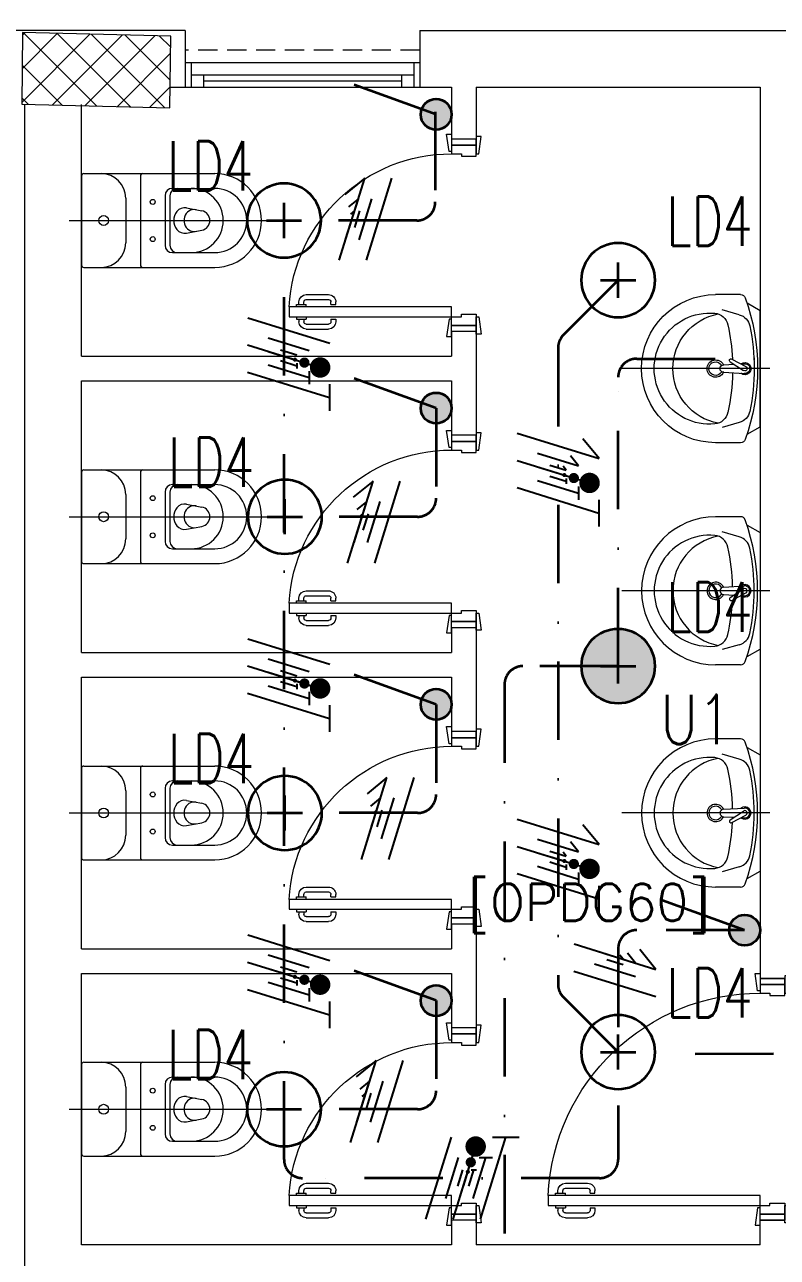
# Model space of a CAD drawing. Header units: inches. Extents: x -12418 to 183584, y -29325 to 19878.
# Drawn here: x 5228 to 8278, y 3833 to 8826 of the extents above; entities that cross this region are included whole.
import ezdxf
from ezdxf.enums import TextEntityAlignment as Align

# ---------------------------------------------------------------- set-up
doc = ezdxf.new("R2010")
doc.units = ezdxf.units.IN
doc.header["$LTSCALE"] = 25
doc.header["$MEASUREMENT"] = 0
doc.linetypes.add('00-Ground Floor$0$HIDDEN2', pattern=[0.1875, 0.125, -0.0625])
doc.linetypes.add('DASHDOT', pattern=[25.4, 12.7, -6.35, 0, -6.35])
doc.layers.get('0').update_dxf_attribs({"color": 8})
for name, color, linetype, lineweight in [('00-Ground Floor$0$72_EGR_BASE_TEXT', 252, 'Continuous', 5), ('00-Ground Floor$0$Aluminum', 251, 'Continuous', 5), ('00-Ground Floor$0$C-HYDR-CTCH', 251, 'Continuous', 5), ('00-Ground Floor$0$Hatch', 254, 'Continuous', 5), ('00-Ground Floor$0$Proj', 251, 'Continuous', 5), ('00-Ground Floor$0$SANIT', 250, 'Continuous', 5), ('00-Ground Floor$0$Walls', 251, 'Continuous', 5), ('00-Ground Floor$0$Wooden Joinery', 251, 'Continuous', 5), ('E-LITE-CIRC', 6, 'Continuous', 25), ('E-LITE-CIRC-NUMB', 6, 'Continuous', 25), ('E-LITE-CLNG @ 100', 150, 'Continuous', 35), ('E-LITE-CLNG-CNDT', 6, 'DASHDOT', 35), ('E-LITE-CTRL', 6, 'Continuous', 25), ('E-LITE-IDEN', 6, 'Continuous', 25), ('E-LITE-SWCH @ 100', 3, 'Continuous', 35), ('E-POWR-WIRE', 6, 'Continuous', 25), ('E-POWR-WIRE @ 100', 6, 'Continuous', 25), ('E-POWR-WIRE @ 20', 6, 'Continuous', 25), ('E-POWR-WIRE @ 50', 6, 'Continuous', 25)]:
    doc.layers.add(name, color=color, linetype=linetype, lineweight=lineweight)
doc.styles.add('00-Ground Floor$0$SIMPLEX', font='SIMPLEX.shx', dxfattribs={"height": 150})
doc.styles.add('DC_Simplex', font='SIMPLEX.shx', dxfattribs={"width": 0.7})

# ---------------------------------------------------------------- blocks, each defined once
blk = doc.blocks.new('00-Ground Floor$0$A$C72370EFE')
at = {"layer": '00-Ground Floor$0$Wooden Joinery'}
for p, q in [((-0.01, -0.04), (-0.02, -0.04)), ((-0.01, -0.03), (-0.01, -0.07)), ((0, -0.03), (-0.01, -0.03)), ((0.04, -0.03), (0.05, -0.03)), ((0.05, -0.03), (0.05, -0.07)), ((0.05, -0.04), (0.06, -0.04)), ((-0.05, -0.07), (-0.05, -0.16)), ((-0.03, -0.07), (-0.03, -0.16)), ((-0.01, -0.06), (-0.02, -0.06)), ((0, -0.07), (-0.01, -0.07)), ((0.04, -0.07), (0.05, -0.07)), ((0.05, -0.06), (0.06, -0.06)), ((0.07, -0.07), (0.07, -0.16)), ((0.09, -0.07), (0.09, -0.16)), ((-0.01, -0.17), (-0.02, -0.17)), ((-0.01, -0.19), (-0.02, -0.19)), ((-0.01, -0.17), (-0.01, -0.19)), ((0.05, -0.17), (0.06, -0.17)), ((0.05, -0.17), (0.05, -0.19)), ((0.05, -0.19), (0.06, -0.19))]:
    blk.add_line(p, q, dxfattribs=at)
for centre, radius, start, end in [((-0.02, -0.07), 0.03, 90, 180), ((0.06, -0.07), 0.03, 0, 90), ((-0.02, -0.07), 0.01, 90, 180), ((0.06, -0.07), 0.01, 0, 90), ((-0.02, -0.16), 0.03, 180, 270), ((-0.02, -0.16), 0.01, 180, 270), ((0.06, -0.16), 0.01, 270, 0), ((0.06, -0.16), 0.03, 270, 0)]:
    blk.add_arc(centre, radius, start, end, dxfattribs=at)
blk = doc.blocks.new('00-Ground Floor$0$A$C5DAD61B4')
at = {"layer": '00-Ground Floor$0$Wooden Joinery'}
for points in [[(80, 959.1), (80, 969.1), (10, 979.1), (10, 959.1)], [(940, 959.1), (940, 969.1), (1010, 979.1), (1010, 959.1)], [(70, 859.1), (70, 849.1), (0, 839.1), (0, 859.1)], [(120, 859.1), (120, 0), (80, 0), (80, 859.1)], [(950, 859.1), (950, 849.1), (1020, 839.1), (1020, 859.1)]]:
    blk.add_lwpolyline(points, close=True, dxfattribs=at)
for points in [[(45, 859.1), (45, 959.1), (20, 959.1), (20, 859.1), (45, 859.1)], [(45, 859.1), (80, 859.1), (80, 899.1), (90, 899.1), (90, 959.1), (45, 959.1), (45, 859.1)], [(975, 859.1), (940, 859.1), (940, 899.1), (930, 899.1), (930, 959.1), (975, 959.1), (975, 859.1)], [(975, 859.1), (975, 959.1), (1000, 959.1), (1000, 859.1), (975, 859.1)]]:
    blk.add_lwpolyline(points, dxfattribs=at)
blk.add_arc((80, 859.1), 860, 272.666, 0, dxfattribs=at)
at = {"layer": '00-Ground Floor$0$Wooden Joinery', "xscale": 999.9999999998854, "yscale": 999.9999999998854, "zscale": 999.9999999998854, "rotation": 180}
blk.add_blockref('00-Ground Floor$0$A$C72370EFE', (120, 0), dxfattribs=at)
blk = doc.blocks.new('00-Ground Floor$0$A$C268A7CF0')
at = {"layer": '00-Ground Floor$0$Wooden Joinery'}
for points in [[(80, 758.8), (80, 768.8), (10, 778.8), (10, 758.8)], [(740, 758.8), (740, 768.8), (810, 778.8), (810, 758.8)], [(70, 658.8), (70, 648.8), (0, 638.8), (0, 658.8)], [(120, 658.8), (120, 0), (80, 0), (80, 658.8)], [(750, 658.8), (750, 648.8), (820, 638.8), (820, 658.8)]]:
    blk.add_lwpolyline(points, close=True, dxfattribs=at)
for points in [[(45, 658.8), (45, 758.8), (20, 758.8), (20, 658.8), (45, 658.8)], [(45, 658.8), (80, 658.8), (80, 698.8), (90, 698.8), (90, 758.8), (45, 758.8), (45, 658.8)], [(775, 658.8), (740, 658.8), (740, 698.8), (730, 698.8), (730, 758.8), (775, 758.8), (775, 658.8)], [(775, 658.8), (775, 758.8), (800, 758.8), (800, 658.8), (775, 658.8)]]:
    blk.add_lwpolyline(points, dxfattribs=at)
blk.add_arc((80, 658.8), 660, 273.4748, 0, dxfattribs=at)
at = {"layer": '00-Ground Floor$0$Wooden Joinery', "xscale": 999.9999999998854, "yscale": 999.9999999998854, "zscale": 999.9999999998854, "rotation": 180}
blk.add_blockref('00-Ground Floor$0$A$C72370EFE', (120, 0), dxfattribs=at)
blk = doc.blocks.new('00-Ground Floor$0$WC manta')
at = {"layer": '00-Ground Floor$0$SANIT'}
for p, q in [((-0.13, 0.18), (-0.13, -0.18)), ((-0.12, 0.19), (0.41, 0.19)), ((0.109, 0.18), (0.109, -0.18)), ((0.209, 0.1), (0.209, -0.1)), ((0.229, 0.1), (0.229, -0.1)), ((0.239, 0.13), (0.41, 0.13)), ((0.05, 0.09), (0.05, -0.09)), ((0.2955, 0.051), (0.3581, 0.0393)), ((-0.18, 0), (0.65, 0)), ((0.2955, -0.051), (0.3581, -0.0393)), ((0.239, -0.13), (0.41, -0.13)), ((-0.12, -0.19), (0.41, -0.19))]:
    blk.add_line(p, q, dxfattribs=at)
for centre, radius in [((0.159, 0.0752), 0.01), ((-0.04, 0), 0.02), ((0.159, -0.0753), 0.01)]:
    blk.add_circle(centre, radius, dxfattribs=at)
for centre, radius, start, end in [((-0.12, 0.18), 0.01, 90, 180), ((-0.05, 0.09), 0.1, 0, 90), ((0.119, 0.18), 0.01, 90, 180), ((0.41, 0), 0.19, 270, 90), ((0.239, 0.1), 0.03, 90, 180), ((0.259, 0.1), 0.03, 90, 180), ((0.3147, 0), 0.13, 270, 90), ((0.41, 0), 0.13, 270, 90), ((0.2882, 0.0117), 0.04, 79.4289, 141.525), ((0.3029, 0), 0.0588, 141.525, 218.475), ((0.3454, 0), 0.0588, 166.4176, 193.5824), ((0.3271, 0.0044), 0.04, 79.4289, 166.4176), ((0.3507, 0), 0.04, 280.5711, 79.4289), ((0.2882, -0.0117), 0.04, 218.475, 280.5711), ((0.3271, -0.0044), 0.04, 193.5824, 280.5711), ((-0.05, -0.09), 0.1, 270, 0), ((0.239, -0.1), 0.03, 180, 270), ((0.259, -0.1), 0.03, 180, 270), ((-0.12, -0.18), 0.01, 180, 270), ((0.119, -0.18), 0.01, 180, 270)]:
    blk.add_arc(centre, radius, start, end, dxfattribs=at)
blk = doc.blocks.new('00-Ground Floor$0$lav-manta 60')
at = {"layer": '00-Ground Floor$0$SANIT'}
for p, q in [((-0.2658, -0.0529), (-0.2358, 0)), ((-0.2358, 0), (0.2358, 0)), ((0, 0.04), (0, -0.56)), ((0.2658, -0.0529), (0.2358, 0)), ((-0.3, -0.0789), (-0.3, -0.18)), ((-0.2185, -0.0841), (-0.2383, -0.1537)), ((-0.015, -0.1473), (-0.0199, -0.064)), ((0.0274, -0.121), (-0.0078, -0.0673)), ((0.0389, -0.1142), (0.0087, -0.0575)), ((0.0191, -0.077), (0.0199, -0.064)), ((0.2185, -0.0841), (0.2383, -0.1537)), ((0.3, -0.0789), (0.3, -0.18)), ((0.015, -0.1473), (0.0174, -0.1057))]:
    blk.add_line(p, q, dxfattribs=at)
for centre, radius, start, end in [((0, -0.8557), 0.8457, 70.1771, 109.8229), ((-0.1608, -0.1006), 0.06, 101.8086, 164.0794), ((0, -0.8696), 0.8457, 78.1914, 101.8086), ((0, -0.0617), 0.025, 320.7474, 220.368), ((0, -0.0617), 0.02, 353.2671, 186.682), ((0.1608, -0.1006), 0.06, 15.9206, 78.1914), ((-0.28, -0.0789), 0.02, 109.8229, 180), ((0, -0.0617), 0.00966, 25.4127, 215.9577), ((0.28, -0.0789), 0.02, 0, 70.1771), ((-0.1645, -0.189), 0.06, 102.0883, 174.8142), ((0, -0.9572), 0.8457, 91.1572, 102.0883), ((0, -0.18), 0.035, 115.3106, 64.6894), ((0, -0.1473), 0.015, 180, 0), ((0, -0.9572), 0.8457, 88.5486, 88.844), ((0.0332, -0.1176), 0.00666, 210.6852, 30.6852), ((0, -0.9572), 0.8457, 77.9117, 87.4274), ((0.1645, -0.189), 0.06, 5.1858, 77.9117), ((0, -0.18), 0.3, 180, 0), ((0, -0.2039), 0.2252, 174.8142, 5.1858), ((0, -0.1282), 0.2252, 190.6097, 349.3903), ((0, -0.18), 0.0275, 117.1496, 62.8504)]:
    blk.add_arc(centre, radius, start, end, dxfattribs=at)
blk = doc.blocks.new('00-Ground Floor')
at = {"layer": '00-Ground Floor$0$Hatch'}
h = blk.add_hatch(dxfattribs=at)
h.set_pattern_fill('ANSI37', color=256, scale=30)
h.set_pattern_definition([(45, (-1981.42, -13099.68), (-67.35192, 67.35192), []), (135, (-1981.42, -13099.68), (-67.35192, -67.35192), [])])
h.paths.add_polyline_path([(48971.2, 8818.2), (48367.3, 8810.1), (48371.2, 8521.7), (48975.1, 8529.8)])
h.paths.add_polyline_path([(41810.5, 8810.5), (41227, 8805), (41207, 8513.7), (41790.5, 8519.1)])
h.paths.add_polyline_path([(27433.5, 8803.1), (26834.4, 8799), (26828.7, 8506), (27427.8, 8510)])
h.paths.add_polyline_path([(34618.7, 8805.3), (34017.5, 8797.8), (34009.3, 8512.1), (34610.5, 8519.6)])
h.paths.add_polyline_path([(20214.3, 8812.4), (19607.8, 8790.5), (19622.4, 8498), (20228.8, 8519.8)])
h.paths.add_polyline_path([(13477.7, 8802), (12255.7, 8825.9), (12249.3, 8529.8), (13471.3, 8505.8)])
h.paths.add_polyline_path([(13491.8, 1601.9), (12276.8, 1586.2), (12263.3, 1293.7), (13478.3, 1309.4)])
h.paths.add_polyline_path([(13465.7, -5591.3), (12262.6, -5607.3), (12256.9, -5900.3), (13460, -5884.3)])
h.paths.add_polyline_path([(13484.2, -12790), (12287.5, -12801.4), (12290.4, -13095.9), (13487, -13084.4)])
h.paths.add_polyline_path([(5849.2, -12787.9), (5245.6, -12791.6), (5256.3, -13077.1), (5859.8, -13073.4)])
h.paths.add_polyline_path([(5833.8, -5589.9), (5236.9, -5588.3), (5236.8, -5889.5), (5833.6, -5891)])
h.paths.add_polyline_path([(5843.6, 1599.7), (5224.3, 1600.9), (5213.7, 1298), (5833, 1296.7)])
h.paths.add_polyline_path([(5820.3, 8779.1), (5219.7, 8793.5), (5216, 8503.9), (5816.7, 8489.4)])
h.paths.add_polyline_path([(-1378.8, 8777.2), (-1981.4, 8799.9), (-1979.5, 8511.6), (-1376.9, 8488.9)])
h.paths.add_polyline_path([(-1371.1, -5601.1), (-1973.1, -5608.1), (-1969.7, -5899.7), (-1367.7, -5892.7)])
h.paths.add_polyline_path([(-1353.5, -12795.7), (-1951.9, -12796.7), (-1947.1, -13097.4), (-1348.7, -13096.4)])
h.paths.add_polyline_path([(20233.2, -12782.5), (19627.5, -12795.4), (19633.2, -13096.6), (20238.9, -13083.7)])
h.paths.add_polyline_path([(20226.6, -5590), (19632.3, -5607.6), (19634.4, -5904.1), (20228.7, -5886.6)])
h.paths.add_polyline_path([(20217.9, 1618), (19619, 1610.4), (19623, 1310.2), (20221.9, 1317.9)])
h.paths.add_polyline_path([(27418.3, 1602.8), (26816.3, 1607.5), (26820.6, 1315.3), (27422.5, 1310.7)])
h.paths.add_polyline_path([(27422, -5579.9), (26818.1, -5597.5), (26831.6, -5897.5), (27431.7, -5876.5)])
h.paths.add_polyline_path([(27438.1, -12795.9), (26834.3, -12789.3), (26831.9, -13075), (27435.7, -13081.6)])
h.paths.add_polyline_path([(34636.6, -12785.4), (34039.3, -12800), (34048.3, -13099.7), (34645.6, -13085.1)])
h.paths.add_polyline_path([(34629.3, -5597.1), (34028, -5595.2), (34029.2, -5892.4), (34630.4, -5894.3)])
h.paths.add_polyline_path([(34592.8, 1606.7), (34012, 1611.4), (34031.7, 1321.6), (34612.5, 1316.9)])
h.paths.add_polyline_path([(41796.2, 1606), (41198.6, 1619.8), (41200.6, 1327.8), (41798.2, 1314.1)])
h.paths.add_polyline_path([(41797.2, -5592.6), (41228.8, -5600.2), (41230.6, -5894.3), (41799, -5886.7)])
h.paths.add_polyline_path([(41834.3, -12789.7), (41229, -12792.4), (41230.4, -13096.9), (41835.6, -13094.3)])
h.paths.add_polyline_path([(49008.5, -12790.2), (48420.5, -12774.1), (48407.3, -13081.4), (48995.3, -13097.4)])
h.paths.add_polyline_path([(48992.7, -5590.8), (48389.5, -5589.7), (48387.5, -5886.2), (48990.7, -5887.3)])
at = {"layer": '00-Ground Floor$0$Aluminum'}
for p, q in [((5878.1, 8672.6, 0), (6829.5, 8672.6, 0)), ((5903.1, 8672.6, 0), (5903.1, 8572.6, 0)), ((6804.5, 8672.6, 0), (6804.5, 8572.6, 0)), ((5903.1, 8622.6, 0), (6804.5, 8622.6, 0)), ((5953.1, 8622.6, 0), (5953.1, 8572.6, 0)), ((6754.5, 8597.6, 0), (5953.1, 8597.6, 0)), ((6754.5, 8622.6, 0), (6754.5, 8572.6, 0)), ((5878.1, 8572.6, 0), (6829.5, 8572.6, 0))]:
    blk.add_line(p, q, dxfattribs=at)
at = {"layer": '00-Ground Floor$0$C-HYDR-CTCH', "flags": 128}
blk.add_lwpolyline([(5816.7, 8489.4), (5820.3, 8779.1), (5219.7, 8793.5), (5216, 8503.9), (5816.7, 8489.4)], dxfattribs=at)
at = {"layer": '00-Ground Floor$0$Proj', "linetype": '00-Ground Floor$0$HIDDEN2', "ltscale": 25}
blk.add_line((6829.5, 8722.6, 0), (5878.1, 8722.6, 0), dxfattribs=at)
at = {"layer": '00-Ground Floor$0$Walls'}
for p, q in [((5878.1, 8802.6, 0), (4427.9, 8802.6, 0)), ((5878.1, 8802.6, 0), (5878.1, 8572.6, 0)), ((6829.5, 8802.6, 0), (8753, 8802.6, 0)), ((6829.5, 8802.6, 0), (6829.5, 8572.6, 0)), ((5817.7, 8573.3), (5878.1, 8572.6, 0)), ((6829.5, 8572.6, 0), (6957.9, 8572.6, 0)), ((6957.9, 8572.6, 0), (6957.9, 8362.6, 0)), ((7057.9, 8572.6, 0), (8207.9, 8572.6, 0)), ((7057.9, 8572.6, 0), (7057.9, 8362.6, 0)), ((8207.9, 8572.6, 0), (8207.9, 4962.6, 0)), ((5227.9, 8502.6, 0), (5227.9, 3292.6, 0)), ((5457.9, 7482.6, 0), (5457.9, 8502.6, 0)), ((7057.9, 8362.6, 0), (6957.9, 8362.6, 0)), ((6957.9, 7582.6, 0), (6957.9, 7482.6, 0)), ((7057.9, 7582.6, 0), (6957.9, 7582.6, 0)), ((7057.9, 7582.6, 0), (7057.9, 7162.6, 0)), ((5457.9, 7482.6, 0), (6957.9, 7482.6, 0)), ((5457.9, 6282.6, 0), (5457.9, 7382.6, 0)), ((5457.9, 7382.6, 0), (6957.9, 7382.6, 0)), ((6957.9, 7382.6, 0), (6957.9, 7162.6, 0)), ((7057.9, 7162.6, 0), (6957.9, 7162.6, 0)), ((6957.9, 6382.6, 0), (6957.9, 6282.6, 0)), ((7057.9, 6382.6, 0), (6957.9, 6382.6, 0)), ((7057.9, 6382.6, 0), (7057.9, 5962.6, 0)), ((5457.9, 6282.6, 0), (6957.9, 6282.6, 0)), ((5457.9, 5082.6, 0), (5457.9, 6182.6, 0)), ((5457.9, 6182.6, 0), (6957.9, 6182.6, 0)), ((6957.9, 6182.6, 0), (6957.9, 5962.6, 0)), ((7057.9, 5962.6, 0), (6957.9, 5962.6, 0)), ((6957.9, 5182.6, 0), (6957.9, 5082.6, 0)), ((7057.9, 5182.6, 0), (6957.9, 5182.6, 0)), ((7057.9, 5182.6, 0), (7057.9, 4762.6, 0)), ((5457.9, 5082.6, 0), (6957.9, 5082.6, 0)), ((5457.9, 3882.6, 0), (5457.9, 4982.6, 0)), ((5457.9, 4982.6, 0), (6957.9, 4982.6, 0)), ((6957.9, 4982.6, 0), (6957.9, 4762.6, 0)), ((8207.9, 4962.6, 0), (8307.9, 4962.6, 0)), ((7057.9, 4762.6, 0), (6957.9, 4762.6, 0)), ((7057.9, 3982.6, 0), (6957.9, 3982.6, 0)), ((6957.9, 3982.6, 0), (6957.9, 3882.6, 0)), ((7057.9, 3982.6, 0), (7057.9, 3882.6, 0)), ((8207.9, 3982.6, 0), (8307.9, 3982.6, 0)), ((8207.9, 3882.6, 0), (8207.9, 3982.6, 0)), ((6957.9, 3882.6, 0), (5457.9, 3882.6, 0)), ((8207.9, 3882.6, 0), (7057.9, 3882.6, 0))]:
    blk.add_line(p, q, dxfattribs=at)
at = {"layer": '00-Ground Floor$0$SANIT', "xscale": 999.9999999999995, "yscale": 999.9999999999995, "zscale": 999.9999999999995}
for p in [(5587.9, 8032.6, 0), (5587.9, 6832.6, 0), (5587.9, 5632.6, 0), (5587.9, 4432.6, 0)]:
    blk.add_blockref('00-Ground Floor$0$WC manta', p, dxfattribs=at)
at = {"layer": '00-Ground Floor$0$SANIT', "yscale": 1000.000000000223, "zscale": 1000.000000000223, "rotation": 270}
for p, xscale in [((8207.9, 7432.6, 0), -1000.000000000223), ((8207.9, 6532.6, 0), 1000.000000000223), ((8207.9, 5632.6, 0), 1000.000000000223)]:
    blk.add_blockref('00-Ground Floor$0$lav-manta 60', p, dxfattribs=dict(at, xscale=xscale))
at = {"layer": '00-Ground Floor$0$Wooden Joinery', "xscale": -1, "rotation": 270}
for name, p in [('00-Ground Floor$0$A$C268A7CF0', (6299.1, 7562.6, 0)), ('00-Ground Floor$0$A$C268A7CF0', (6299.1, 6362.6, 0)), ('00-Ground Floor$0$A$C268A7CF0', (6299.1, 5162.6, 0)), ('00-Ground Floor$0$A$C5DAD61B4', (7348.9, 3962.6, 0)), ('00-Ground Floor$0$A$C268A7CF0', (6299.1, 3962.6, 0))]:
    blk.add_blockref(name, p, dxfattribs=at)
at = {"layer": '00-Ground Floor$0$72_EGR_BASE_TEXT', "insert": (7515.1, 5345.8, 0), "char_height": 150, "attachment_point": 2, "style": '00-Ground Floor$0$SIMPLEX'}
blk.add_mtext('[OPDG60]', dxfattribs=at)
blk = doc.blocks.new('*U15')
blk.add_hatch(color=256).paths.add_polyline_path([(0.625, -0.625, 1), (0.625, 0.625, 1)])
blk.add_line((0.625, 0), (3.947, -1.2))
blk.add_circle((0.625, 0), 0.625)
at = {"layer": 'E-LITE-CTRL', "style": 'DC_Simplex', "width": 0.7, "flags": 8}
blk.add_attdef('CONTROL', (-26.627, -10.116), '', height=2, rotation=360, dxfattribs=at)
at = {"layer": 'E-LITE-IDEN', "style": 'DC_Simplex', "width": 0.7, "flags": 8}
blk.add_attdef('TYPE', text='', height=2, rotation=360, dxfattribs=at).set_placement((-31.991, -10.116), align=Align.RIGHT)
blk = doc.blocks.new('DC_LT-CL-Point')
for p, q in [((0, -0.711), (0, 0.711)), ((0.711, 0), (-0.711, 0))]:
    blk.add_line(p, q)
blk.add_circle((0, 0), 1.5)
at = {"layer": 'E-LITE-CIRC-NUMB', "style": 'DC_Simplex', "width": 0.7, "flags": 8}
blk.add_attdef('CIRCUIT', text='', height=2, rotation=360, dxfattribs=at).set_placement((-3.364, 1.5), align=Align.RIGHT)
at = {"layer": 'E-LITE-CTRL', "style": 'DC_Simplex', "width": 0.7, "flags": 8}
blk.add_attdef('CONTROL', (3.364, -3.498), '', height=2, rotation=360, dxfattribs=at)
at = {"layer": 'E-LITE-IDEN', "style": 'DC_Simplex', "width": 0.7, "flags": 8}
blk.add_attdef('TYPE', (3.364, 1.5), '', height=2, rotation=360, dxfattribs=at)
blk = doc.blocks.new('*U266')
h = blk.add_hatch(color=254)
h.dxf.hatch_style = 1
edge = h.paths.add_edge_path()
edge.add_arc((0, 0), 1.5, 0, 360)
for p, q in [((0, -0.711), (0, 0.711)), ((0.711, 0), (-0.711, 0))]:
    blk.add_line(p, q)
blk.add_circle((0, 0), 1.5)
at = {"layer": 'E-LITE-CIRC-NUMB', "style": 'DC_Simplex', "width": 0.7, "flags": 8}
blk.add_attdef('CIRCUIT', text='', height=2, rotation=360, dxfattribs=at).set_placement((-3.364, 1.5), align=Align.RIGHT)
at = {"layer": 'E-LITE-CTRL', "style": 'DC_Simplex', "width": 0.7, "flags": 8}
blk.add_attdef('CONTROL', (3.364, -3.498), '', height=2, rotation=360, dxfattribs=at)
at = {"layer": 'E-LITE-IDEN', "style": 'DC_Simplex', "width": 0.7, "flags": 8}
blk.add_attdef('TYPE', (3.364, 1.5), '', height=2, rotation=360, dxfattribs=at)
blk = doc.blocks.new('*U77')
for p, q in [((-0.515, -1.66), (0.515, 1.66)), ((0.515, 1.66), (-0.287, 1.001)), ((0.587, -1.663), (1.617, 1.658))]:
    blk.add_line(p, q)
blk = doc.blocks.new('*U1209')
at = {"layer": 'E-POWR-WIRE @ 100', "xscale": 100, "yscale": 100, "zscale": 100}
blk.add_blockref('*U77', (6600.2, 4463.9, 0), dxfattribs=at)
at = {"layer": 'E-POWR-WIRE @ 20', "xscale": 20, "yscale": 20, "zscale": 20}
blk.add_blockref('*U77', (6600.2, 4463.9, 0), dxfattribs=at)
at = {"layer": 'E-POWR-WIRE @ 50', "xscale": 50, "yscale": 50, "zscale": 50}
blk.add_blockref('*U77', (6600.2, 4463.9, 0), dxfattribs=at)
blk = doc.blocks.new('*U1210')
at = {"layer": 'E-POWR-WIRE @ 100', "xscale": 100, "yscale": 100, "zscale": 100}
blk.add_blockref('*U77', (6644.3, 5610.4, 0), dxfattribs=at)
at = {"layer": 'E-POWR-WIRE @ 20', "xscale": 20, "yscale": 20, "zscale": 20}
blk.add_blockref('*U77', (6644.3, 5610.4, 0), dxfattribs=at)
at = {"layer": 'E-POWR-WIRE @ 50', "xscale": 50, "yscale": 50, "zscale": 50}
blk.add_blockref('*U77', (6644.3, 5610.4, 0), dxfattribs=at)
blk = doc.blocks.new('*U1211')
at = {"layer": 'E-POWR-WIRE @ 100', "xscale": 100, "yscale": 100, "zscale": 100}
blk.add_blockref('*U77', (6588.3, 6811.2, 0), dxfattribs=at)
at = {"layer": 'E-POWR-WIRE @ 20', "xscale": 20, "yscale": 20, "zscale": 20}
blk.add_blockref('*U77', (6588.3, 6811.2, 0), dxfattribs=at)
at = {"layer": 'E-POWR-WIRE @ 50', "xscale": 50, "yscale": 50, "zscale": 50}
blk.add_blockref('*U77', (6588.3, 6811.2, 0), dxfattribs=at)
blk = doc.blocks.new('*U1212')
at = {"layer": 'E-POWR-WIRE @ 100', "xscale": 100, "yscale": 100, "zscale": 100}
blk.add_blockref('*U77', (6554.3, 8038), dxfattribs=at)
at = {"layer": 'E-POWR-WIRE @ 20', "xscale": 20, "yscale": 20, "zscale": 20}
blk.add_blockref('*U77', (6554.3, 8038), dxfattribs=at)
at = {"layer": 'E-POWR-WIRE @ 50', "xscale": 50, "yscale": 50, "zscale": 50}
blk.add_blockref('*U77', (6554.3, 8038), dxfattribs=at)
blk = doc.blocks.new('*U78')
for p, q in [((-1.66, 0.515), (1.66, -0.515)), ((1.66, -0.515), (1.001, 0.287)), ((-1.663, -0.587), (1.658, -1.617))]:
    blk.add_line(p, q)
blk = doc.blocks.new('*U1213')
at = {"layer": 'E-POWR-WIRE @ 100', "xscale": 100, "yscale": 100, "zscale": 100}
blk.add_blockref('*U78', (7620.1, 5050.6), dxfattribs=at)
at = {"layer": 'E-POWR-WIRE @ 20', "xscale": 20, "yscale": 20, "zscale": 20}
blk.add_blockref('*U78', (7620.1, 5050.6), dxfattribs=at)
at = {"layer": 'E-POWR-WIRE @ 50', "xscale": 50, "yscale": 50, "zscale": 50}
blk.add_blockref('*U78', (7620.1, 5050.6), dxfattribs=at)
blk = doc.blocks.new('*U76')
for p, q in [((-1.617, -1.658), (-0.587, 1.663)), ((-0.515, -1.66), (0.515, 1.66)), ((0.587, -1.663), (1.617, 1.658)), ((1.078, 1.659), (2.157, 1.657))]:
    blk.add_line(p, q)
at = {"const_width": 0.414}
blk.add_lwpolyline([(0.19, 1.278, 1), (0.604, 1.277, 1)], format="xyb", close=True, dxfattribs=at)
blk = doc.blocks.new('*U1277')
at = {"layer": 'E-POWR-WIRE @ 100', "xscale": 100, "yscale": 100, "zscale": 100}
blk.add_blockref('*U76', (7015.8, 4153.7, 0), dxfattribs=at)
at = {"layer": 'E-POWR-WIRE @ 20', "xscale": 20, "yscale": 20, "zscale": 20}
blk.add_blockref('*U76', (7015.8, 4153.7, 0), dxfattribs=at)
at = {"layer": 'E-POWR-WIRE @ 50', "xscale": 50, "yscale": 50, "zscale": 50}
blk.add_blockref('*U76', (7015.8, 4153.7, 0), dxfattribs=at)
blk = doc.blocks.new('*U82')
for p, q in [((-1.658, 1.617), (1.663, 0.587)), ((1.663, 0.587), (1.004, 1.389)), ((-1.66, 0.515), (1.66, -0.515)), ((-1.663, -0.587), (1.658, -1.617)), ((1.659, -1.078), (1.657, -2.157))]:
    blk.add_line(p, q)
at = {"const_width": 0.414}
blk.add_lwpolyline([(1.278, -0.19, 1), (1.277, -0.604, 1)], format="xyb", close=True, dxfattribs=at)
blk = doc.blocks.new('*U1278')
at = {"layer": 'E-POWR-WIRE @ 100', "xscale": 100, "yscale": 100, "zscale": 100}
blk.add_blockref('*U82', (7389.3, 5445.9, 0), dxfattribs=at)
at = {"layer": 'E-POWR-WIRE @ 20', "xscale": 20, "yscale": 20, "zscale": 20}
blk.add_blockref('*U82', (7389.3, 5445.9, 0), dxfattribs=at)
at = {"layer": 'E-POWR-WIRE @ 50', "xscale": 50, "yscale": 50, "zscale": 50}
blk.add_blockref('*U82', (7389.3, 5445.9, 0), dxfattribs=at)
blk = doc.blocks.new('*U1279')
at = {"layer": 'E-POWR-WIRE @ 100', "xscale": 100, "yscale": 100, "zscale": 100}
blk.add_blockref('*U82', (7389.3, 7009.2, 0), dxfattribs=at)
at = {"layer": 'E-POWR-WIRE @ 20', "xscale": 20, "yscale": 20, "zscale": 20}
blk.add_blockref('*U82', (7389.3, 7009.2, 0), dxfattribs=at)
at = {"layer": 'E-POWR-WIRE @ 50', "xscale": 50, "yscale": 50, "zscale": 50}
blk.add_blockref('*U82', (7389.3, 7009.2, 0), dxfattribs=at)
blk = doc.blocks.new('*U83')
for p, q in [((-1.658, 1.617), (1.663, 0.587)), ((-1.66, 0.515), (1.66, -0.515)), ((-1.663, -0.587), (1.658, -1.617)), ((1.659, -1.078), (1.657, -2.157))]:
    blk.add_line(p, q)
at = {"const_width": 0.414}
blk.add_lwpolyline([(1.278, -0.19, 1), (1.277, -0.604, 1)], format="xyb", close=True, dxfattribs=at)
blk = doc.blocks.new('*U1280')
at = {"layer": 'E-POWR-WIRE @ 100', "xscale": 100, "yscale": 100, "zscale": 100}
blk.add_blockref('*U83', (6297.6, 4976.8, 0), dxfattribs=at)
at = {"layer": 'E-POWR-WIRE @ 20', "xscale": 20, "yscale": 20, "zscale": 20}
blk.add_blockref('*U83', (6297.6, 4976.8, 0), dxfattribs=at)
at = {"layer": 'E-POWR-WIRE @ 50', "xscale": 50, "yscale": 50, "zscale": 50}
blk.add_blockref('*U83', (6297.6, 4976.8, 0), dxfattribs=at)
blk = doc.blocks.new('*U1281')
at = {"layer": 'E-POWR-WIRE @ 100', "xscale": 100, "yscale": 100, "zscale": 100}
blk.add_blockref('*U83', (6297.6, 6176.8, 0), dxfattribs=at)
at = {"layer": 'E-POWR-WIRE @ 20', "xscale": 20, "yscale": 20, "zscale": 20}
blk.add_blockref('*U83', (6297.6, 6176.8, 0), dxfattribs=at)
at = {"layer": 'E-POWR-WIRE @ 50', "xscale": 50, "yscale": 50, "zscale": 50}
blk.add_blockref('*U83', (6297.6, 6176.8, 0), dxfattribs=at)
blk = doc.blocks.new('*U1282')
at = {"layer": 'E-POWR-WIRE @ 100', "xscale": 100, "yscale": 100, "zscale": 100}
blk.add_blockref('*U83', (6297.6, 7476.8, 0), dxfattribs=at)
at = {"layer": 'E-POWR-WIRE @ 20', "xscale": 20, "yscale": 20, "zscale": 20}
blk.add_blockref('*U83', (6297.6, 7476.8, 0), dxfattribs=at)
at = {"layer": 'E-POWR-WIRE @ 50', "xscale": 50, "yscale": 50, "zscale": 50}
blk.add_blockref('*U83', (6297.6, 7476.8, 0), dxfattribs=at)

msp = doc.modelspace()

# ---------------------------------------------------------------- linework, layer by layer
at = {"layer": 'E-LITE-CLNG-CNDT', "elevation": 0}
for points in [[(6892, 8472.6), (6892, 8107.6, -0.414214), (6817, 8032.6), (6279, 8032.6)], [(8145.4, 5158), (7707.9, 5158, 0.414214), (7632.9, 5083), (7632.9, 4228.7, -0.414214), (7557.9, 4153.7), (6354, 4153.7, -0.414214), (6279, 4228.7), (6279, 8032.6)], [(7632.9, 7790.9), (7411.3, 7569.3, 0.198912), (7389.3, 7516.2), (7389.3, 4938.9, 0.198912), (7411.3, 4885.9), (7632.9, 4664.2)], [(6895.4, 7272.6), (6895.4, 6907.6, -0.414214), (6820.4, 6832.6), (6282.4, 6832.6)], [(6895.4, 6072.6), (6895.4, 5707.6, -0.414214), (6820.4, 5632.6), (6282.4, 5632.6)], [(6895.4, 4872.6), (6895.4, 4507.6, -0.414214), (6820.4, 4432.6), (6282.4, 4432.6)]]:
    msp.add_lwpolyline(points, format="xyb", dxfattribs=at)
at = {"layer": 'E-LITE-CLNG-CNDT', "color": 1, "elevation": 0}
for points in [[(7632.9, 6227.6), (7632.9, 7397.6, -0.414214), (7707.9, 7472.6), (9372.9, 7472.6)], [(7632.9, 6227.6), (7247.2, 6227.6, 0.414214), (7172.2, 6152.6), (7172.2, 575.3, -0.414214), (7097.2, 500.3), (6880.2, 500.3, 0.168365), (6833.8, 484.2), (6600, 300)]]:
    msp.add_lwpolyline(points, format="xyb", dxfattribs=at)
at = {"layer": 'E-LITE-CLNG-CNDT', "elevation": 0}
msp.add_lwpolyline([(13342.9, 4664.2), (7632.9, 4655.8)], dxfattribs=at)

# ---------------------------------------------------------------- block references
at = {"layer": 'E-LITE-CLNG @ 100'}
ref = msp.add_blockref('DC_LT-CL-Point', (6279, 8032.6, 0), dxfattribs=dict(at, xscale=-99.99999999999999, yscale=99.99999999999999, zscale=99.99999999999999))
ref.add_attrib('TYPE', 'LD4', (5805.7, 8153.8, 0), dxfattribs={"layer": 'E-LITE-IDEN', "height": 200, "style": 'DC_Simplex', "width": 0.7, "flags": 8})
ref = msp.add_blockref('DC_LT-CL-Point', (7632.9, 7790.9, 0), dxfattribs=dict(at, xscale=-99.99999999999999, yscale=99.99999999999999, zscale=99.99999999999999))
ref.add_attrib('TYPE', 'LD4', (7829.3, 7930.2, 0), dxfattribs={"layer": 'E-LITE-IDEN', "height": 200, "style": 'DC_Simplex', "width": 0.7, "flags": 8})
ref = msp.add_blockref('DC_LT-CL-Point', (6282.4, 6832.6, 0), dxfattribs=dict(at, xscale=-99.99999999999999, yscale=99.99999999999999, zscale=99.99999999999999))
ref.add_attrib('TYPE', 'LD4', (5809.2, 6953.8, 0), dxfattribs={"layer": 'E-LITE-IDEN', "height": 200, "style": 'DC_Simplex', "width": 0.7, "flags": 8})
ref = msp.add_blockref('*U266', (7632.9, 6227.6, 0), dxfattribs=dict(at, xscale=-99.99999999999999, yscale=99.99999999999999, zscale=99.99999999999999))
ref.add_attrib('TYPE', 'LD4', (7829.3, 6366.9, 0), dxfattribs={"layer": 'E-LITE-IDEN', "height": 200, "style": 'DC_Simplex', "width": 0.7, "flags": 8})
ref = msp.add_blockref('DC_LT-CL-Point', (6282.4, 5632.6, 0), dxfattribs=dict(at, xscale=-99.99999999999999, yscale=99.99999999999999, zscale=99.99999999999999))
ref.add_attrib('TYPE', 'LD4', (5809.2, 5753.8, 0), dxfattribs={"layer": 'E-LITE-IDEN', "height": 200, "style": 'DC_Simplex', "width": 0.7, "flags": 8})
ref = msp.add_blockref('DC_LT-CL-Point', (7632.9, 4664.2, 0), dxfattribs=dict(at, xscale=-99.99999999999999, yscale=99.99999999999999, zscale=99.99999999999999))
ref.add_attrib('TYPE', 'LD4', (7829.3, 4803.6, 0), dxfattribs={"layer": 'E-LITE-IDEN', "height": 200, "style": 'DC_Simplex', "width": 0.7, "flags": 8})
ref = msp.add_blockref('DC_LT-CL-Point', (6279, 4432.6, 0), dxfattribs=dict(at, xscale=-99.99999999999999, yscale=99.99999999999999, zscale=99.99999999999999))
ref.add_attrib('TYPE', 'LD4', (5805.7, 4553.8, 0), dxfattribs={"layer": 'E-LITE-IDEN', "height": 200, "style": 'DC_Simplex', "width": 0.7, "flags": 8})
at = {"layer": 'E-LITE-CLNG-CNDT', "color": 1}
msp.add_blockref('00-Ground Floor', (0, 0), dxfattribs=at)
at = {"layer": 'E-LITE-SWCH @ 100', "xscale": 100, "yscale": 100, "zscale": 100, "rotation": 180}
for p in [(6957.9, 8462.6, 0), (6957.9, 7272.6, 0), (6957.9, 6072.6, 0), (8207.9, 5158, 0), (6957.9, 4872.6, 0)]:
    msp.add_blockref('*U15', p, dxfattribs=at)
at = {"layer": 'E-POWR-WIRE'}
for name in ['*U1212', '*U1282', '*U1279', '*U1211', '*U1281', '*U1210', '*U1278', '*U1280', '*U1213', '*U1209', '*U1277']:
    msp.add_blockref(name, (0, 0), dxfattribs=at)

# ---------------------------------------------------------------- texts
at = {"layer": 'E-LITE-CIRC', "style": 'DC_Simplex', "width": 0.8}
msp.add_text('U1', height=200, rotation=0, dxfattribs=at).set_placement((7804.6, 5911.4))

doc.saveas('drawing.dxf')
